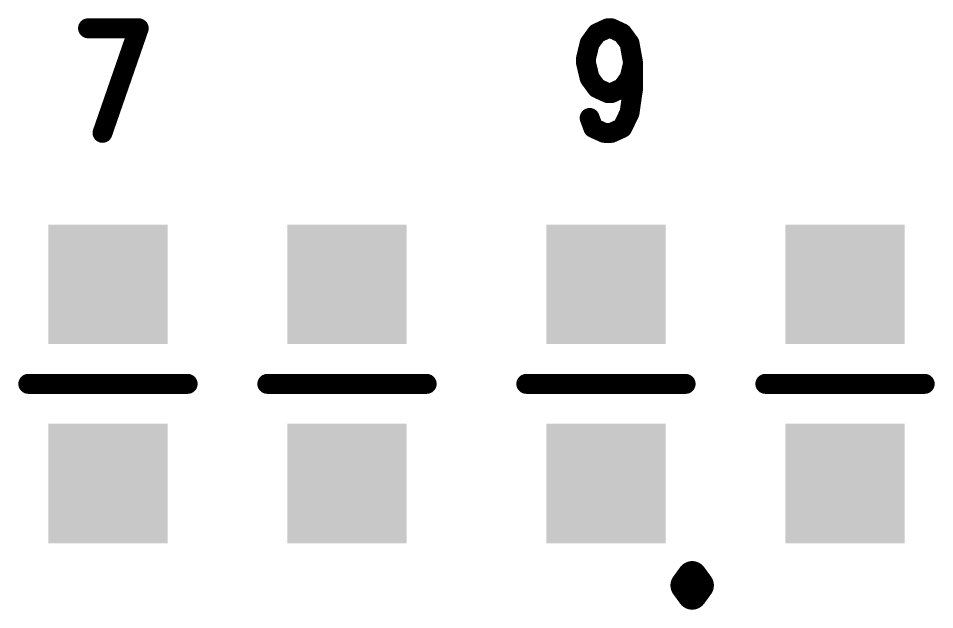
# Model space of a CAD drawing. Extents: x 97 to 206, y 100 to 175.
# Drawn here: x 158.35 to 162.95, y 165.566 to 168.535 of the extents above; entities that cross this region are included whole.
import ezdxf

# ---------------------------------------------------------------- set-up
doc = ezdxf.new("R2010")
doc.units = 0
doc.layers.get('0').update_dxf_attribs({"linetype": 'CONTINUOUS'})
doc.layers.add('MASK-TOP_PHO', color=10, linetype='CONTINUOUS')
doc.layers.add('SILK-TOP_PHO', color=9, linetype='CONTINUOUS')

# ---------------------------------------------------------------- blocks, each defined once
blk = doc.blocks.new('ROUND_1')
at = {"const_width": 0.050038}
blk.add_lwpolyline([(-0.025018, 0, 1), (0.025018, 0, 1)], format="xyb", close=True, dxfattribs=at)
blk = doc.blocks.new('ROUND_61')
at = {"const_width": 0.075056}
blk.add_lwpolyline([(-0.037528, 0, 1), (0.037528, 0, 1)], format="xyb", close=True, dxfattribs=at)
blk = doc.blocks.new('SQUARE_191')
blk.add_solid([(0.299974, 0.299974), (0.299974, -0.299974), (-0.299974, 0.299974), (-0.299974, -0.299974)])

msp = doc.modelspace()

# ---------------------------------------------------------------- linework, layer by layer
at = {"layer": 'SILK-TOP_PHO'}
for points, const_width in [([(158.699962, 168.485058), (158.95447, 168.485058)], 0.100076), ([(158.95447, 168.485058), (158.772606, 167.96004)], 0.100076), ([(161.218118, 168.410128), (161.25444, 168.459912)], 0.100076), ([(161.25444, 168.459912), (161.30905, 168.485058)], 0.100076), ([(161.30905, 168.485058), (161.327338, 168.485058)], 0.100076), ([(161.327338, 168.485058), (161.381694, 168.459912)], 0.100076), ([(161.381694, 168.459912), (161.41827, 168.410128)], 0.100076), ([(161.200084, 168.334944), (161.218118, 168.410128)], 0.100076), ([(161.41827, 168.410128), (161.436304, 168.310052)], 0.100076), ([(161.200084, 168.310052), (161.200084, 168.334944)], 0.100076), ([(161.218118, 168.235122), (161.200084, 168.310052)], 0.100076), ([(161.436304, 168.310052), (161.41827, 168.235122)], 0.100076), ([(161.436304, 168.310052), (161.436304, 168.185084)], 0.100076), ([(161.25444, 168.185084), (161.218118, 168.235122)], 0.100076), ([(161.41827, 168.235122), (161.381694, 168.185084)], 0.100076), ([(161.30905, 168.159938), (161.25444, 168.185084)], 0.100076), ([(161.381694, 168.185084), (161.327338, 168.159938)], 0.100076), ([(161.436304, 168.185084), (161.41827, 168.060116)], 0.100076), ([(161.327338, 168.159938), (161.30905, 168.159938)], 0.100076), ([(161.41827, 168.060116), (161.381694, 167.984932)], 0.100076), ([(161.236406, 167.984932), (161.218118, 168.03497)], 0.100076), ([(161.291016, 167.96004), (161.236406, 167.984932)], 0.100076), ([(161.327338, 167.96004), (161.291016, 167.96004)], 0.100076), ([(161.381694, 167.984932), (161.327338, 167.96004)], 0.100076), ([(158.399988, 166.699946), (159.200088, 166.699946)], 0.100076), ([(160.399984, 166.699946), (159.599884, 166.699946)], 0.100076), ([(160.90011, 166.699946), (161.699956, 166.699946)], 0.100076), ([(162.900106, 166.699946), (162.100006, 166.699946)], 0.100076), ([(161.732722, 165.735254), (161.698686, 165.688264)], 0.150114), ([(161.766758, 165.688264), (161.732722, 165.735254)], 0.150114), ([(161.698686, 165.688264), (161.732722, 165.641528)], 0.150114), ([(161.732722, 165.641528), (161.766758, 165.688264)], 0.150114)]:
    msp.add_lwpolyline(points, dxfattribs=dict(at, const_width=const_width))

# ---------------------------------------------------------------- block references
at = {"layer": 'MASK-TOP_PHO'}
for p in [(158.800038, 167.200072), (159.999934, 167.200072), (161.299906, 167.200072), (162.500056, 167.200072), (158.800038, 166.200074), (159.999934, 166.200074), (161.299906, 166.200074), (162.500056, 166.200074)]:
    msp.add_blockref('SQUARE_191', p, dxfattribs=at)
at = {"layer": 'SILK-TOP_PHO'}
for name, p in [('ROUND_1', (158.699962, 168.485058)), ('ROUND_1', (158.95447, 168.485058)), ('ROUND_1', (158.95447, 168.485058)), ('ROUND_1', (161.25444, 168.459912)), ('ROUND_1', (161.30905, 168.485058)), ('ROUND_1', (161.327338, 168.485058)), ('ROUND_1', (161.381694, 168.459912)), ('ROUND_1', (161.218118, 168.410128)), ('ROUND_1', (161.41827, 168.410128)), ('ROUND_1', (161.200084, 168.334944)), ('ROUND_1', (161.200084, 168.310052)), ('ROUND_1', (161.436304, 168.310052)), ('ROUND_1', (161.436304, 168.310052)), ('ROUND_1', (161.218118, 168.235122)), ('ROUND_1', (161.41827, 168.235122)), ('ROUND_1', (161.25444, 168.185084)), ('ROUND_1', (161.381694, 168.185084)), ('ROUND_1', (161.436304, 168.185084)), ('ROUND_1', (161.30905, 168.159938)), ('ROUND_1', (161.327338, 168.159938)), ('ROUND_1', (161.41827, 168.060116)), ('ROUND_1', (161.218118, 168.03497)), ('ROUND_1', (158.772606, 167.96004)), ('ROUND_1', (161.236406, 167.984932)), ('ROUND_1', (161.291016, 167.96004)), ('ROUND_1', (161.327338, 167.96004)), ('ROUND_1', (161.381694, 167.984932)), ('ROUND_1', (158.399988, 166.699946)), ('ROUND_1', (159.200088, 166.699946)), ('ROUND_1', (159.599884, 166.699946)), ('ROUND_1', (160.399984, 166.699946)), ('ROUND_1', (160.90011, 166.699946)), ('ROUND_1', (161.699956, 166.699946)), ('ROUND_1', (162.100006, 166.699946)), ('ROUND_1', (162.900106, 166.699946)), ('ROUND_61', (161.732722, 165.735254)), ('ROUND_61', (161.698686, 165.688264)), ('ROUND_61', (161.698686, 165.688264)), ('ROUND_61', (161.766758, 165.688264)), ('ROUND_61', (161.732722, 165.641528))]:
    msp.add_blockref(name, p, dxfattribs=at)

doc.saveas('drawing.dxf')
